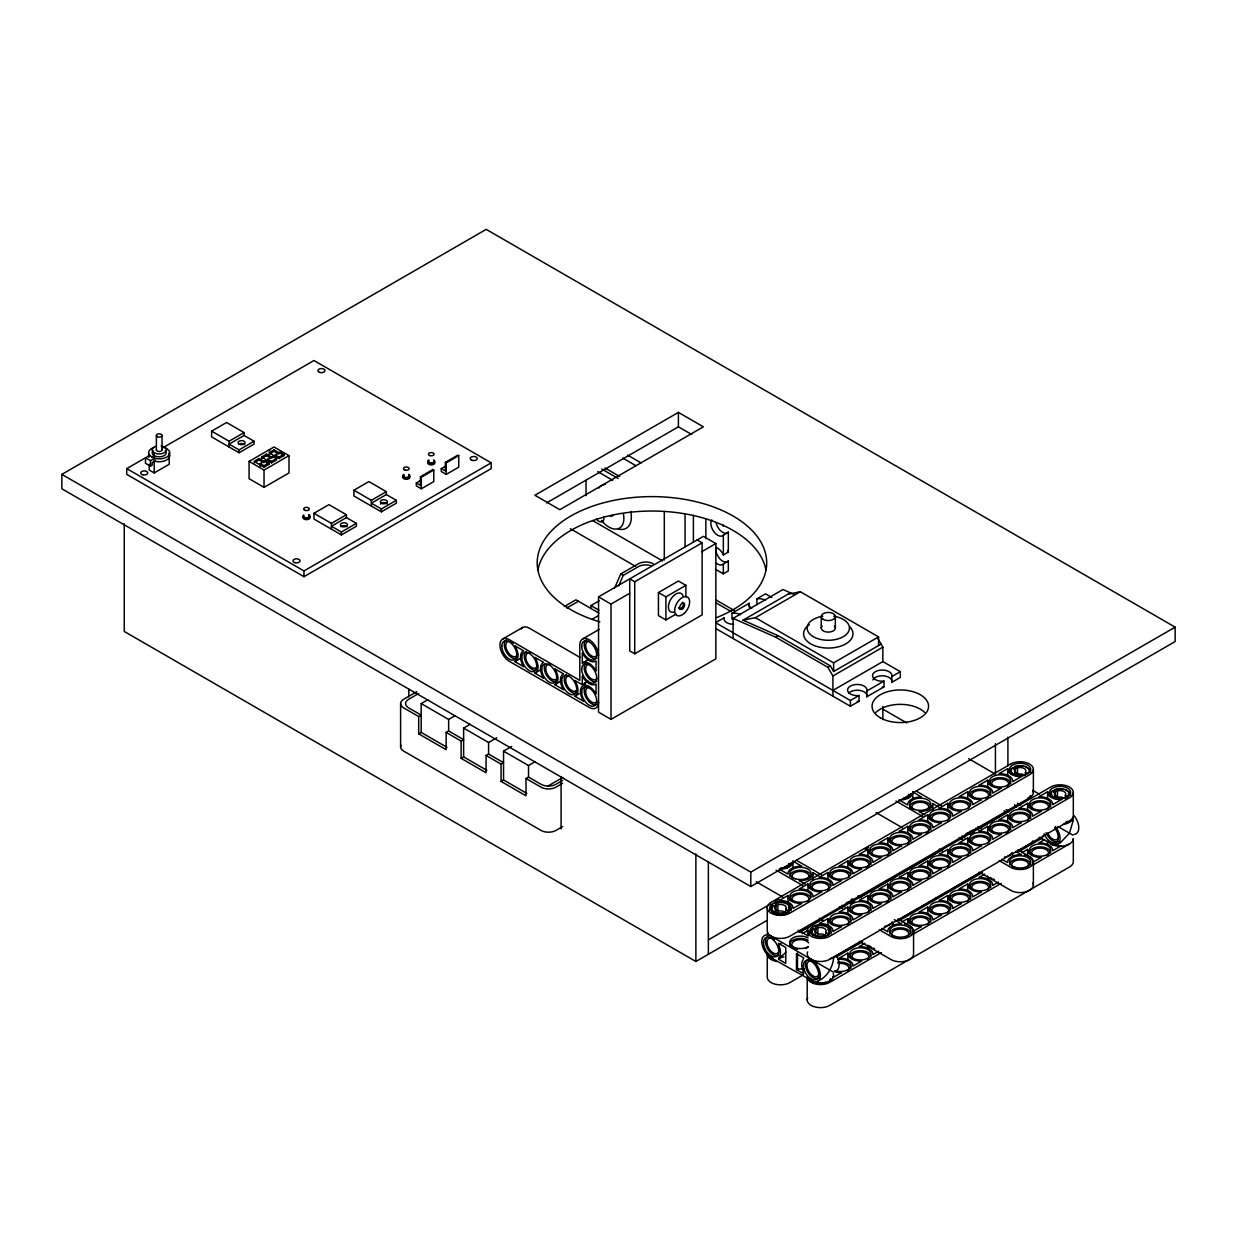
<?xml version="1.0" encoding="UTF-8"?>
<svg xmlns="http://www.w3.org/2000/svg" width="1237" height="1237" viewBox="0 0 1237 1237"><rect width="100%" height="100%" fill="white"/><g stroke="black" fill="none" stroke-linecap="round" stroke-linejoin="round"><path stroke-width="1.5" d="M767.265 907.726L767.265 930.796A13.236 7.638 0 0 0 767.713 932.775L767.265 933.966L833.228 972.05M778.537 959.216L785.742 963.391L785.742 947.511L778.537 943.352L779.248 946.305A13.236 7.638 60 0 1 779.233 957.082L778.537 959.216L782.279 957.051L782.279 955.613L786.098 952.15M796.473 969.576L796.473 953.712L797.478 953.139L797.478 969.004L796.473 969.576L803.694 973.751L802.968 970.813A13.236 7.638 60 0 1 802.983 960.005L803.694 957.886L796.473 953.712M785.572 913.973L786.036 908.592A5.737 3.309 0 0 0 779.016 904.541L775.46 903.381L776.202 905.453M787.938 912.241L788.402 910.37A9.123 5.273 0 0 0 786.948 904.015A9.123 5.273 0 0 0 775.939 903.18L775.46 903.381M825.512 937.027L825.976 931.647A5.737 3.309 0 0 0 818.956 927.595L815.399 926.451L816.142 928.523M827.878 935.296L828.342 933.425A9.123 5.273 0 0 0 826.888 927.07A9.123 5.273 0 0 0 815.879 926.235L815.399 926.451M1025.21 775.475L1025.674 771.687A5.737 3.309 0 0 0 1018.654 767.62L1015.098 766.476L1015.84 768.548M1065.15 798.545L1065.614 794.742A5.737 3.309 0 0 0 1058.594 790.69L1055.037 789.531L1055.779 791.603M775.8 911.499L775.831 905.623M777.872 911.112L777.918 904.804M815.74 933.085L815.771 928.693M817.796 934.167L817.858 927.858M1015.438 773.11L1015.469 768.718M1017.494 774.192L1017.541 767.883M1055.362 797.633L1055.408 791.773M1057.434 797.246L1057.48 790.953M769.027 934.986L767.713 932.775M819.172 971.88L819.172 973.024A8.644 4.994 60 0 1 814.178 976.519L811.982 975.235A8.644 4.994 60 0 1 806.988 965.973L806.988 964.845A8.644 4.994 60 0 1 811.982 961.35M833.676 957.051C833.104 967.257 826.842 977.771 817.008 981.42M1073.314 820.131L1069.464 833.15L1060.078 843.046L1053.46 844.825L1039.065 837.248M733.696 618.871L731.948 618.995L731.948 613.227L749.189 603.285L748.957 604.29A9.71 5.597 0 0 0 751.802 608.264M832.918 690.401L882.847 661.579L900.32 671.676L900.32 677.428L891.691 682.407L891.923 675.634A9.71 5.597 0 0 0 882.228 670.021L879.708 670.222A9.71 5.597 0 0 0 872.843 674.18L872.518 675.634A9.71 5.597 0 0 0 882.228 681.231L883.976 681.108L883.976 686.875L866.735 696.818L866.967 690.045A9.71 5.597 0 0 0 857.256 684.432L854.752 684.633A9.71 5.597 0 0 0 847.886 688.592L847.546 690.045A9.71 5.597 0 0 0 857.256 695.642L859.019 695.519L859.019 701.286L850.391 706.25L715.604 628.427M866.735 696.818L866.967 695.812A9.71 5.597 0 0 0 857.256 690.2L854.752 690.401A9.71 5.597 0 0 0 848.845 692.998M891.691 682.407L891.923 681.401A9.71 5.597 0 0 0 882.228 675.789L879.708 675.99A9.71 5.597 0 0 0 872.843 679.948M614.696 587.9L620.727 573.968L638.354 563.794A10.592 6.108 0 0 1 653.337 563.794M618.701 585.859L623.216 575.406L638.354 566.67A10.592 6.108 0 0 1 651.141 565.696M775.413 906.242L774.965 906.876A5.737 3.309 0 0 0 781.985 910.942L785.062 912.303A9.123 5.273 0 0 1 774.053 911.468A9.123 5.273 0 0 1 772.599 905.097L775.413 906.242L775.429 910.942M825.481 935.141L825.002 935.358A9.123 5.273 0 0 1 813.992 934.523A9.123 5.273 0 0 1 812.539 928.167L815.353 929.296L814.905 929.946A5.737 3.309 0 0 0 821.925 933.997L825.481 935.141L825.481 937.167M1024.7 775.383A9.123 5.273 0 0 1 1013.691 774.548A9.123 5.273 0 0 1 1012.237 768.192L1015.051 769.337L1014.587 769.971A5.737 3.309 0 0 0 1021.623 774.022L1025.179 775.182M1055.517 798.453A9.123 5.273 0 0 1 1052.177 791.247L1054.991 792.391L1054.527 793.025A5.737 3.309 0 0 0 1061.562 797.092L1064.64 798.453M715.945 547.481A9.71 5.597 60 0 1 722.578 553.356L723.336 554.949L728.33 552.058L728.33 532.157L722.578 535.745A9.71 5.597 60 0 1 712.868 530.147L711.785 527.874A9.71 5.597 60 0 1 711.785 519.942M728.33 532.157L727.572 532.869A9.71 5.597 60 0 1 717.862 527.256L716.764 524.983A9.71 5.597 60 0 1 716.084 522.679M715.403 569.236L723.336 573.813L728.33 570.937L728.33 560.98L722.578 564.567A9.71 5.597 60 0 1 715.945 562.789M728.33 560.98L727.572 561.691A9.71 5.597 60 0 1 717.862 556.078L716.764 553.805A9.71 5.597 60 0 1 716.084 547.403M788.031 912.674L788.402 912.396A9.123 5.273 0 0 0 788.402 907.123M61.85 474.374L486.203 229.371L1175.15 627.144L1175.15 641.555L750.797 886.542L61.85 488.785L61.85 474.374L750.797 872.131L1175.15 627.144M163.531 447.377L313.966 360.524L491.197 462.839L491.197 468.607L303.977 576.689L126.746 474.374L126.746 468.607L149.708 455.355M153.914 447.454A10.592 6.108 0 0 0 148.966 454.335L151.718 457.087L154.208 455.633L154.208 452.757A7.066 4.082 0 0 1 155.676 446.341M150.466 460.69L154.702 458.247L154.702 461.123L152.213 462.561L152.213 465.174L150.466 466.179L145.471 463.303L145.471 457.798L150.466 460.69L150.466 466.179M211.62 431.141L226.603 422.497L244.076 432.579L244.076 435.47L229.092 444.114L239.081 449.881L254.049 441.222L254.049 444.114L239.081 452.757L211.62 436.908L211.62 431.141L229.092 441.222L244.076 432.579M149.213 464.292L149.213 470.045L154.208 472.936L169.191 464.292L169.191 452.757L169.438 454.056A10.592 6.108 0 0 1 156.465 461.54L153.914 460.937M249.07 461.401L274.026 446.99L289.01 455.633L289.01 472.936L264.038 487.347L249.07 478.704L249.07 461.401L264.038 470.045L289.01 455.633M265.29 460.69L265.29 462.128L259.043 458.525L254.049 461.401L264.038 467.169L269.032 464.292L269.032 462.839L265.29 460.69L260.296 463.566L260.296 466.442M271.212 458.339L266.543 455.633L261.548 458.525L261.548 457.087L266.543 454.195L272.774 457.798M280.273 452.031L280.273 453.484L274.026 449.881L269.032 452.757L279.021 458.525L284.015 455.633L284.015 454.195L280.273 452.031L275.279 454.922L275.279 456.36M254.049 462.839L259.043 459.963L263.728 462.669M269.032 454.195L274.026 451.319L278.712 454.01M267.78 460.69L267.78 459.236L272.774 456.36L276.516 458.525L276.516 459.963L271.537 462.839L261.548 457.087M260.296 463.566L264.038 465.73L269.032 462.839M267.78 459.236L271.537 461.401L276.516 458.525M275.279 454.922L279.021 457.087L284.015 454.195M313.966 513.293L328.949 504.634L346.422 514.731L346.422 517.607L331.439 526.251L341.427 532.018L356.395 523.375L356.395 526.251L341.427 534.91L313.966 519.045L313.966 513.293L331.439 523.375L346.422 514.731M353.906 490.223L368.889 481.58L386.361 491.661L386.361 494.553L371.378 503.196L381.367 508.964L396.335 500.32L396.335 503.196L381.367 511.84L353.906 495.991L353.906 490.223L371.378 500.32L386.361 491.661M416.312 483.018L420.425 485.399L420.425 476.755L432.904 469.534L433.785 470.045L433.785 481.58L421.307 488.785L416.312 485.909L416.312 483.018L420.982 480.312M441.269 468.607L445.382 470.988L445.382 462.329L457.86 455.123L458.741 455.633L458.741 467.169L446.263 474.374L441.269 471.498L441.269 468.607L445.954 465.901M420.425 476.755L421.307 477.25L433.785 470.045M445.382 462.329L446.263 462.839L458.741 455.633M126.746 468.607L303.977 570.937L491.197 462.839M678.402 412.4L534.879 495.264L559.835 509.69L703.374 426.811L678.402 412.4L678.402 426.811L546.553 502.933M502.67 639.003L522.648 627.484M416.869 691.669L403.71 699.261A10.592 6.108 0 0 0 403.71 707.904L418.694 716.548L421.183 715.11L408.705 707.904A10.592 6.108 0 0 1 408.705 699.261L418.694 693.493M564.304 606.547L575.947 599.821L598.863 613.057M566.793 607.985L578.452 601.259M598.538 596.868L703.374 536.348L715.852 543.553L715.852 658.842L611.016 719.377L598.538 712.172L598.538 596.868L611.016 604.073L629.726 593.265M447.021 747.334L421.183 732.412L421.183 703.59L427.847 699.74M590.93 608.465L590.93 605.589L599.172 600.826M634.72 581.746L702.121 542.827L702.121 614.882L634.72 653.801L629.726 650.909L629.726 578.854L634.72 581.746L634.72 653.801M701.812 551.656L715.852 543.553M514.901 661.64L523.638 666.681A12.88 7.437 60 0 1 523.638 650.832L514.901 645.791A12.88 7.437 60 0 1 514.901 661.64L520.901 658.177M591.827 619.474L598.414 615.67M675.912 614.17L665.923 619.938L658.44 615.609L658.44 592.554L678.402 581.019L685.901 585.348L685.901 596.868M582.55 639.003L599.187 629.401M418.694 716.548L418.694 733.85L421.183 732.412M421.183 703.59L448.644 719.439L455.293 715.589M658.44 592.554L665.923 596.868L685.901 585.348M534.879 673.175L543.615 678.216A12.88 7.437 60 0 1 543.615 662.367L534.879 657.311A12.88 7.437 60 0 1 534.879 673.175L540.863 669.712M446.14 732.412L448.644 730.959L463.628 739.618L461.123 741.056L446.14 732.412L446.14 749.699L418.694 733.85M486.914 770.357L463.628 756.905L463.628 728.083L470.153 724.31M582.302 663.078A12.88 7.437 60 0 1 596.033 671.011L596.033 660.914A12.88 7.437 60 0 1 582.302 652.997L582.302 663.078L588.302 659.63M554.841 684.695L563.577 689.751A12.88 7.437 60 0 1 563.577 673.887L554.841 668.846A12.88 7.437 60 0 1 554.841 684.695L560.84 681.247M582.302 684.695L582.302 676.051A12.88 7.437 60 0 0 596.033 683.984L596.033 694.065A12.88 7.437 60 0 0 584.266 685.329L582.642 685.947A12.88 7.437 60 0 0 583.555 701.271L574.818 696.23A12.88 7.437 60 0 0 574.818 680.381L582.302 684.695L588.302 681.247M461.123 741.056L461.123 758.343L463.628 756.905M463.628 728.083L488.584 742.494L496.748 737.778M574.818 696.23L579.303 693.632M756.905 604.584L756.905 598.816L765.517 593.853L771.873 597.517M486.079 755.467L488.584 754.029L503.552 762.672L501.062 764.11L486.079 755.467L486.079 772.754L461.123 758.343M733.077 638.524L733.077 618.345L782.99 589.523L793.938 594.348M526.854 793.412L503.552 779.959L503.552 751.137L511.716 746.437M881.084 644.106L833.645 671.49L830.429 665.908L778.011 635.632L743.004 620.185L790.428 592.801M743.004 620.185L755.405 617.665L800.339 591.734L878.579 636.9L878.579 645.559M501.062 764.11L501.062 781.413L503.552 779.959M503.552 751.137L528.524 765.548L535.049 761.791M501.062 781.413L526.019 795.824L526.019 778.521L528.524 777.083L541.002 784.289A10.592 6.108 0 0 0 555.985 784.289L562.634 780.439M733.077 618.345L775.506 637.086L778.011 635.632M548.161 785.912L562.82 777.454M562.634 783.33L555.985 787.165A10.592 6.108 0 0 1 541.002 787.165L526.019 778.521M755.405 617.665L833.645 662.846L878.579 636.9M775.506 637.086L827.924 667.346L830.429 665.908M562.634 826.563L555.985 830.414A10.592 6.108 0 0 1 541.002 830.414L403.71 751.137A10.592 6.108 0 0 1 400.974 745.231M832.918 696.168L832.918 675.99L882.847 647.167L877.853 638.524M733.696 624.314A9.71 5.597 0 0 1 723.985 618.701L724.217 617.696L715.604 622.675L850.391 700.498L859.019 695.519M866.735 691.05L883.976 681.108M891.691 676.639L900.32 671.676M708.368 939.873L770.11 904.216M775.12 901.325L778.676 899.284M865.204 849.324L868.59 847.376M787.984 895.48L779.248 900.521A12.88 7.437 0 0 1 792.979 908.453L801.715 903.412A12.88 7.437 0 0 1 787.984 895.48L787.984 902.407M807.962 883.96L799.226 889.001A12.88 7.437 0 0 1 812.956 896.918L821.693 891.877A12.88 7.437 0 0 1 807.962 883.96L807.962 890.872M827.924 872.425L819.188 877.466A12.88 7.437 0 0 1 832.918 885.398L841.655 880.357A12.88 7.437 0 0 1 827.924 872.425L827.924 879.337M847.902 860.89L839.165 865.946A12.88 7.437 0 0 1 852.896 873.863L861.632 868.822A12.88 7.437 0 0 1 847.902 860.89L847.902 867.817M867.864 849.371L859.127 854.411A12.88 7.437 0 0 1 872.858 862.344L881.594 857.287A12.88 7.437 0 0 1 867.864 849.371L867.864 856.282M887.841 837.836L879.105 842.876A12.88 7.437 0 0 1 892.836 850.809L901.572 845.768A12.88 7.437 0 0 1 887.841 837.836L887.841 844.747M907.803 826.301L899.067 831.357A12.88 7.437 0 0 1 912.798 839.274L921.534 834.233A12.88 7.437 0 0 1 907.803 826.301L907.803 833.228M927.781 814.781L919.045 819.822A12.88 7.437 0 0 1 932.775 827.754L941.512 822.698A12.88 7.437 0 0 1 927.781 814.781L927.781 821.693M947.743 803.246L939.007 808.287A12.88 7.437 0 0 1 952.737 816.219L961.474 811.178A12.88 7.437 0 0 1 947.743 803.246L947.743 810.173M967.721 791.726L958.984 796.767A12.88 7.437 0 0 1 972.715 804.684L981.451 799.643A12.88 7.437 0 0 1 967.721 791.726L967.721 798.638M987.683 780.191L978.946 785.232A12.88 7.437 0 0 1 992.677 793.164L1001.413 788.124A12.88 7.437 0 0 1 987.683 780.191L987.683 787.103M1007.66 768.656L998.924 773.697A12.88 7.437 0 0 1 1012.655 781.629L1021.391 776.589A12.88 7.437 0 0 1 1007.66 768.656L1007.66 775.584M124.257 523.854L124.257 631.458L695.874 961.489L766.77 920.56M799.056 932.188L1050.708 787.041A13.236 7.638 0 0 1 1069.433 787.041A13.236 7.638 0 0 1 1069.433 797.85L829.795 936.208A13.236 7.638 0 0 1 811.085 936.208A13.236 7.638 0 0 1 811.085 925.4M799.427 932.404L822.729 918.952M859.344 897.815L942.548 849.773M979.163 828.635L1005.789 813.266M778.537 944.805L781.026 943.352M827.924 918.55L819.188 923.591A12.88 7.437 0 0 1 832.918 931.523L841.655 926.482A12.88 7.437 0 0 1 827.924 918.55L827.924 925.477M847.902 907.03L839.165 912.071A12.88 7.437 0 0 1 852.896 919.988L861.632 914.947A12.88 7.437 0 0 1 847.902 907.03L847.902 913.942M867.864 895.495L859.127 900.536A12.88 7.437 0 0 1 872.858 908.468L881.594 903.427A12.88 7.437 0 0 1 867.864 895.495L867.864 902.407M887.841 883.96L879.105 889.016A12.88 7.437 0 0 1 892.836 896.933L901.572 891.892A12.88 7.437 0 0 1 887.841 883.96L887.841 890.887M907.803 872.441L899.067 877.481A12.88 7.437 0 0 1 912.798 885.414L921.534 880.357A12.88 7.437 0 0 1 907.803 872.441L907.803 879.352M927.781 860.906L919.045 865.946A12.88 7.437 0 0 1 932.775 873.879L941.512 868.838A12.88 7.437 0 0 1 927.781 860.906L927.781 867.817M947.743 849.371L939.007 854.427A12.88 7.437 0 0 1 952.737 862.344L961.474 857.303A12.88 7.437 0 0 1 947.743 849.371L947.743 856.298M967.721 837.851L958.984 842.892A12.88 7.437 0 0 1 972.715 850.824L981.451 845.768A12.88 7.437 0 0 1 967.721 837.851L967.721 844.763M987.683 826.316L978.946 831.357A12.88 7.437 0 0 1 992.677 839.289L1001.413 834.248A12.88 7.437 0 0 1 987.683 826.316L987.683 833.243M1007.66 814.796L998.924 819.837A12.88 7.437 0 0 1 1012.655 827.754L1021.391 822.713A12.88 7.437 0 0 1 1007.66 814.796L1007.66 821.708M1027.622 803.261L1018.886 808.302A12.88 7.437 0 0 1 1032.617 816.234L1041.353 811.194A12.88 7.437 0 0 1 1027.622 803.261L1027.622 810.173M1047.6 791.726L1038.864 796.783A12.88 7.437 0 0 1 1052.579 804.699L1061.315 799.659A12.88 7.437 0 0 1 1047.6 791.726L1047.6 798.654M802.133 933.719L807.962 930.363A12.88 7.437 0 0 0 808.225 932.466M778.537 957.778L782.279 955.613M829.795 959.263L1069.433 820.92A13.236 7.638 0 0 0 1073.314 815.508L1073.314 792.453M803.169 974.911L789.855 982.595A13.236 7.638 0 0 1 775.429 984.265A13.236 7.638 0 0 1 767.265 977.199L767.265 954.144A13.236 7.638 0 0 0 777.068 961.52M834.789 956.665L861.416 941.295M898.031 920.158L979.565 873.075M1017.85 850.979L1029.493 844.252A13.236 7.638 0 0 0 1032.926 840.82M836.042 957.098L862.668 941.728M899.284 920.591L982.487 872.564M1019.102 851.427L1042.389 837.975M847.902 953.139L839.165 958.18A12.88 7.437 0 0 1 852.896 966.112L861.632 961.072A12.88 7.437 0 0 1 847.902 953.139L847.902 960.067M864.957 943.29L859.127 946.661A12.88 7.437 0 0 1 872.858 954.577L878.687 951.222M901.989 921.921L907.803 918.55A12.88 7.437 0 0 0 921.534 926.482L912.798 931.523A12.88 7.437 0 0 0 912.535 929.42M927.781 907.03L919.045 912.071A12.88 7.437 0 0 1 932.775 919.988L941.512 914.947A12.88 7.437 0 0 1 927.781 907.03L927.781 913.942M947.743 895.495L939.007 900.536A12.88 7.437 0 0 1 952.737 908.468L961.474 903.427A12.88 7.437 0 0 1 947.743 895.495L947.743 902.407M967.721 883.96L958.984 889.016A12.88 7.437 0 0 1 972.715 896.933L981.451 891.892A12.88 7.437 0 0 1 967.721 883.96L967.721 890.887M984.776 874.126L978.946 877.481A12.88 7.437 0 0 1 992.677 885.414L998.506 882.043M1021.793 852.741L1027.622 849.386A12.88 7.437 0 0 0 1041.353 857.303L1032.617 862.344A12.88 7.437 0 0 0 1032.338 860.241M1044.677 839.536L1038.864 842.892A12.88 7.437 0 0 1 1052.579 850.824L1061.315 845.783A12.88 7.437 0 0 1 1057.681 845.613M881.393 952.536L829.795 982.333A13.236 7.638 0 0 1 807.653 978.9M913.014 934.291L1001.212 883.373M1032.818 865.111L1069.433 843.974M1015.098 766.476L1015.577 766.26A9.123 5.273 0 0 1 1026.586 767.11A9.123 5.273 0 0 1 1028.04 773.465L1025.226 772.321M1055.037 789.531L1055.517 789.33A9.123 5.273 0 0 1 1066.526 790.165A9.123 5.273 0 0 1 1067.979 796.52L1065.165 795.376M787.938 594.239L800.339 591.734M756.905 598.816L758.652 598.693A9.71 5.597 0 0 1 765.517 600.332M731.948 613.227L733.696 613.104A9.71 5.597 0 0 1 740.561 614.743M882.228 686.999L883.976 686.875M857.256 701.41L859.019 701.286M782.279 957.051L783.933 956.928M804.112 968.958L797.478 969.004M161.939 446.851L166.686 448.428L169.438 451.18A10.592 6.108 0 0 1 156.465 458.664L151.718 457.087M813.822 981.73L771.146 957.809L767.713 954.392M1032.926 790.458A13.236 7.638 0 0 1 1029.493 797.85L789.855 936.193A13.236 7.638 0 0 1 771.146 936.193L768.718 935.172A13.236 7.638 60 0 0 761.853 943.058A13.236 7.638 60 0 0 771.146 957.809L769.043 956.232M772.043 938.295L774.238 939.563M1072.974 835.207L1057.79 826.455M678.402 426.811L691.715 434.496M627.654 455.154L640.967 462.839M622.659 458.046L635.973 465.73M605.001 468.019L619.752 476.539M601.723 469.009L618.113 478.472M597.703 471.606L612.686 480.265M697.127 539.95L702.121 542.827M592.709 520.607L662.63 560.98M716.192 600.084L734.376 610.583M716.177 602.96L731.052 611.542M1032.818 790.397L1039.482 794.247M570.365 528.725L635.632 566.407M883.295 709.404L906.736 722.934M968.648 758.683L995.429 774.146L995.429 743.576M620.727 573.968L623.216 575.406M1017.432 803.138L1020.757 805.055M916.339 791.17L941.295 805.581M977.91 826.718L981.235 828.635M1017.85 849.773L1029.493 856.499A13.236 7.638 0 0 1 1029.493 867.307A13.236 7.638 0 0 1 1010.768 867.307L999.125 860.581M590.93 605.589L598.863 610.166M912.798 792.005L921.534 797.045A12.88 7.437 0 0 0 907.803 804.978L899.067 799.937A12.88 7.437 0 0 0 912.798 792.005L912.798 798.932M924.859 814.827L919.045 811.457A12.88 7.437 0 0 0 932.775 803.54L938.589 806.895M975.622 828.28L978.529 829.965M1015.562 851.334L1021.391 854.705A12.88 7.437 0 0 0 1007.66 862.622L1001.831 859.267M386.361 494.553L396.335 500.32M961.891 836.197L964.798 837.882M895.944 801.019L922.57 816.389M959.185 837.526L962.51 839.444M281.51 454.195L284.015 455.633M244.076 435.47L254.049 441.222M875.982 812.539L902.608 827.924M939.223 849.061L942.548 850.979M979.163 872.116L1010.768 890.362A13.236 7.638 0 0 0 1026.756 891.583A13.236 7.638 0 0 0 1032.926 882.986M266.543 462.839L269.032 464.292M346.422 517.607L356.395 523.375M580.107 657.481L529.266 628.133A13.236 7.638 60 0 0 521.148 628.86M796.52 860.349L821.476 874.76M858.091 895.897L861.416 897.815M898.031 918.952L909.674 925.678A13.236 7.638 0 0 1 909.674 936.486A13.236 7.638 0 0 1 890.965 936.486L879.306 929.76M792.979 861.184L801.715 866.225A12.88 7.437 0 0 0 787.984 874.157L779.248 869.116A12.88 7.437 0 0 0 792.979 861.184L792.979 868.096M805.04 884.007L799.226 880.636A12.88 7.437 0 0 0 812.956 872.719L818.77 876.074M894.289 919.663L901.572 923.869A12.88 7.437 0 0 0 887.841 931.801L882.012 928.43M842.072 905.376L844.979 907.061M776.14 870.183L802.767 885.568M839.366 906.706L842.691 908.623M756.163 881.718L782.789 897.088M819.404 918.225L822.729 920.158M859.344 941.295L890.965 959.541A13.236 7.638 0 0 0 905.391 961.195A13.236 7.638 0 0 0 913.555 954.144L913.555 931.074M785.588 909.226L788.031 910.648M825.527 932.296L827.97 933.703M798.19 930.193L808.163 935.961M794.401 948.145L793.35 947.465A8.644 4.994 0 0 1 794.355 941.094A8.644 4.994 0 0 1 805.38 940.522L807.591 941.79A8.644 4.994 0 0 1 808.611 942.95M811.085 959.263L813.498 961.041A13.236 7.638 60 0 1 820.347 976.843A13.236 7.638 60 0 1 811.085 980.879A13.236 7.638 0 0 0 827.058 982.101A13.236 7.638 0 0 0 833.228 973.504M769.043 934.615L771.146 936.193M827.924 667.346L832.918 675.99M722.578 524.534L723.336 526.127M727.572 550.48L728.33 552.058M812.91 927.889L812.91 929.899M1054.991 792.391L1055.006 797.092M1015.051 769.337L1015.067 774.037M815.353 929.296L815.369 933.997M1047.6 841.315L1047.6 844.763M1043.317 835.392L1043.317 836.831M1033.374 769.383L1033.374 792.438M1033.374 861.911L1033.374 884.965M1027.622 849.386L1027.622 854.566M1012.655 853.113L1012.655 856.576M1007.908 737.144L1007.908 765.966M987.683 875.889L987.683 879.352M972.715 830.058L972.715 833.506M932.775 803.54L932.775 810.451M907.803 918.55L907.803 925.477M892.836 922.292L892.836 925.755M882.847 647.167L882.847 661.579M882.847 706.466L882.847 719.656M867.864 945.068L867.864 948.532M852.896 899.237L852.896 902.685M850.391 700.498L850.391 706.25M835.362 616.521L835.362 628.04M833.645 662.846L833.645 671.49M821.229 616.521L821.229 628.04M812.956 872.719L812.956 879.631M807.962 930.363L807.962 935.543M807.204 976.921L807.204 999.975M750.797 872.131L750.797 886.542M749.189 603.285L749.189 607.12M723.336 535.033L723.336 554.949M723.336 563.856L723.336 573.813M708.368 861.54L708.368 954.284M705.863 519.525L705.863 538.744M695.874 853.886L695.874 961.489M693.385 515.21L693.385 542.115M685.066 514.298L685.066 546.97M665.923 596.868L665.923 619.938M664.3 511.979L664.3 560.021M611.016 604.073L611.016 719.377M586.044 480.25L586.044 495.635M561.088 777.022L561.088 828.898M528.524 765.548L528.524 777.083M488.584 742.494L488.584 754.029M448.644 719.439L448.644 730.959M446.263 462.839L446.263 474.374M421.307 477.25L421.307 488.785M408.813 689.102L408.813 696.802M400.602 703.59L400.602 746.823M381.367 508.964L381.367 511.84M371.378 500.32L371.378 506.072M341.427 532.018L341.427 534.91M331.439 523.375L331.439 529.142M303.977 570.937L303.977 576.689M279.021 457.087L279.021 458.525M274.026 449.881L274.026 451.319M271.537 461.401L271.537 462.839M266.543 454.195L266.543 455.633M264.038 465.73L264.038 467.169M264.038 470.045L264.038 487.347M259.043 458.525L259.043 459.963M239.081 449.881L239.081 452.757M229.092 441.222L229.092 446.99M162.032 435.455L162.032 449.881M156.372 435.455L156.372 449.881M154.208 461.401L154.208 472.936M599.837 621.871A114.732 66.241 0 0 1 559.82 523.375A114.732 66.241 0 0 1 734.701 516.973A114.732 66.241 0 0 1 716.548 617.603M875.858 712.512A28.235 16.297 0 0 1 924.781 712.512M537.848 570.365A114.732 66.241 0 0 1 651.945 511.036A114.732 66.241 0 0 1 766.043 570.365M408.813 475.812A3.525 2.041 0 0 1 408.813 478.704A3.525 2.041 0 0 1 403.834 478.704A3.525 2.041 0 0 1 403.834 475.812M433.785 461.401A3.525 2.041 0 0 1 433.785 464.292A3.525 2.041 0 0 1 428.791 464.292A3.525 2.041 0 0 1 428.791 461.401M309.884 517.081A3.525 2.041 0 0 1 306.018 519.633A3.525 2.041 0 0 1 303.421 516.587M308.972 516.169A3.525 2.041 0 0 1 309.528 516.587M380.455 504.108A3.525 2.041 0 0 1 383.857 502.593A3.525 2.041 0 0 1 387.274 504.108M340.855 526.684A3.525 2.041 0 0 1 346.978 526.684M238.525 444.531A3.525 2.041 0 0 1 244.632 444.531M408.813 474.374A3.525 2.041 0 0 1 408.813 477.25A3.525 2.041 0 0 1 403.834 477.25A3.525 2.041 0 0 1 403.834 474.374M433.785 459.963A3.525 2.041 0 0 1 433.785 462.839A3.525 2.041 0 0 1 428.791 462.839A3.525 2.041 0 0 1 428.791 459.963M433.739 460.581A2.83 1.624 0 0 1 431.28 463.04A2.83 1.624 0 0 1 428.837 460.581M408.767 474.993A2.83 1.624 0 0 1 406.324 477.451A2.83 1.624 0 0 1 403.88 474.993M308.972 514.731A3.525 2.041 0 0 1 309.188 517.483A3.525 2.041 0 0 1 304.457 517.839A3.525 2.041 0 0 1 303.421 515.149M308.477 515.009A2.83 1.624 0 0 1 308.647 517.221A2.83 1.624 0 0 1 304.859 517.499A2.83 1.624 0 0 1 304.024 515.35M268.8 450.887A2.83 1.624 0 0 1 270.114 449.897M148.966 457.226A10.592 6.108 0 0 1 148.966 454.056M165.31 450.716A7.066 4.082 0 0 1 159.202 456.84A7.066 4.082 0 0 1 153.094 450.716M161.645 449.062A2.83 1.624 0 0 1 159.573 451.49A2.83 1.624 0 0 1 156.481 449.448M161.026 445.938A7.066 4.082 0 0 1 165.31 451.907A7.066 4.082 0 0 1 154.208 452.757M673.979 612.114A10.592 6.108 -60 0 1 670.624 599.574A10.592 6.108 -60 0 1 683.149 596.219M682.159 602.295A3.525 2.041 -60 0 1 682.422 606.934A3.525 2.041 -60 0 1 678.495 607.661M598.538 701.997A13.236 7.638 60 0 1 589.168 707.394L509.288 661.285A13.236 7.638 60 0 1 499.934 645.065A13.236 7.638 60 0 1 509.288 639.668L579.813 680.381L579.813 645.065A13.236 7.638 60 0 1 589.168 639.668A13.236 7.638 60 0 1 598.538 655.873M535.497 670.207A10.592 6.108 60 0 1 525.818 662.398A10.592 6.108 60 0 1 526.467 651.389M537.569 665.707A8.504 4.917 60 0 1 527.503 663.017A8.504 4.917 60 0 1 530.194 652.95M555.475 681.742A10.592 6.108 60 0 1 546.429 675.139A10.592 6.108 60 0 1 545.239 664.022M557.531 677.242A8.504 4.917 60 0 1 547.481 674.552A8.504 4.917 60 0 1 550.171 664.485M596.883 701.626A8.504 4.917 60 0 1 586.895 696.617A8.504 4.917 60 0 1 590.111 687.54M596.961 704.317A10.592 6.108 60 0 1 586.369 698.209A10.592 6.108 60 0 1 586.369 685.978M576.999 692.797A10.592 6.108 60 0 1 566.407 686.674A10.592 6.108 60 0 1 566.407 674.443M576.906 690.107A8.504 4.917 60 0 1 567.443 686.071A8.504 4.917 60 0 1 568.695 675.866M596.883 678.572A8.504 4.917 60 0 1 586.895 673.562A8.504 4.917 60 0 1 590.111 664.485M596.961 681.262A10.592 6.108 60 0 1 587.111 676.314A10.592 6.108 60 0 1 585.178 664.022M585.055 682.623A12.88 7.437 60 0 1 585.426 685.777M517.081 658.208A10.592 6.108 60 0 1 506.49 652.085A10.592 6.108 60 0 1 506.49 639.854M517.592 654.187A8.504 4.917 60 0 1 508.129 652.425A8.504 4.917 60 0 1 508.778 641.276M510.232 641.415A8.504 4.917 60 0 1 513.34 643.225M596.961 658.208A10.592 6.108 60 0 1 586.369 652.085A10.592 6.108 60 0 1 586.369 639.854M596.883 655.517A8.504 4.917 60 0 1 587.405 651.482A8.504 4.917 60 0 1 588.657 641.276M849.68 626.68A24.709 14.256 0 0 1 843.046 645.25A24.709 14.256 0 0 1 810.328 643.596A24.709 14.256 0 0 1 809.369 624.639M833.769 616.242A21.184 12.231 0 0 1 845.644 635.06A21.184 12.231 0 0 1 810.946 635.06A21.184 12.231 0 0 1 822.806 616.242M834.403 626.015A7.066 4.082 0 0 1 828.295 632.122A7.066 4.082 0 0 1 822.188 626.015M623.355 513.649A21.184 12.231 60 0 1 618.005 528.756A21.184 12.231 60 0 1 601.398 520.421M630.746 511.407A24.709 14.256 60 0 1 618.392 528.988M598.739 488.074A24.709 14.256 60 0 1 605.14 484.378M613.212 515.149A7.066 4.082 60 0 1 610.166 516.092M603.718 516.834A7.066 4.082 60 0 1 601.94 521.859A7.066 4.082 60 0 1 596.404 519.092M989.569 783.794A10.592 6.108 0 0 1 1000.161 777.671A10.592 6.108 0 0 1 1010.753 783.794M992.801 786.253A8.504 4.917 0 0 1 1000.161 778.877A8.504 4.917 0 0 1 1007.536 786.253M1009.902 770.682A10.592 6.108 0 0 1 1014.835 766.971M1017.402 766.352A10.592 6.108 0 0 1 1022.875 766.352M1025.427 766.971A10.592 6.108 0 0 1 1030.73 772.259M952.861 809.307A8.504 4.917 0 0 1 959.123 801.978A8.504 4.917 0 0 1 968.447 808.117M949.629 806.849A10.592 6.108 0 0 1 958.845 800.787A10.592 6.108 0 0 1 970.457 805.272M1011.912 773.542A8.504 4.917 0 0 1 1011.634 772.259M1014.124 768.795A8.504 4.917 0 0 1 1015.886 768.007M969.607 795.329A10.592 6.108 0 0 1 980.199 789.206A10.592 6.108 0 0 1 990.791 795.329M974.184 798.793A8.504 4.917 0 0 1 974.184 791.85A8.504 4.917 0 0 1 986.214 791.85A8.504 4.917 0 0 1 986.214 798.793M929.667 818.384A10.592 6.108 0 0 1 938.868 812.322A10.592 6.108 0 0 1 950.48 816.791M932.884 820.842A8.504 4.917 0 0 1 940.259 813.467A8.504 4.917 0 0 1 947.619 820.842M914.267 833.382A8.504 4.917 0 0 1 914.267 826.44A8.504 4.917 0 0 1 926.297 826.44A8.504 4.917 0 0 1 926.297 833.382M909.69 829.903A10.592 6.108 0 0 1 920.282 823.796A10.592 6.108 0 0 1 930.873 829.903M869.766 852.973A10.592 6.108 0 0 1 880.342 846.85A10.592 6.108 0 0 1 890.934 852.973M872.982 855.432A8.504 4.917 0 0 1 880.342 848.056A8.504 4.917 0 0 1 887.718 855.432M892.944 843.897A8.504 4.917 0 0 1 900.32 836.521A8.504 4.917 0 0 1 907.68 843.897M890.083 839.861A10.592 6.108 0 0 1 901.696 835.377A10.592 6.108 0 0 1 910.911 841.438M849.788 864.493A10.592 6.108 0 0 1 860.38 858.385A10.592 6.108 0 0 1 870.972 864.493M853.004 866.951A8.504 4.917 0 0 1 855.494 860.473A8.504 4.917 0 0 1 866.89 861.339A8.504 4.917 0 0 1 866.395 867.972M832.192 877.296A8.504 4.917 0 0 1 840.402 871.111A8.504 4.917 0 0 1 848.628 877.296M829.826 876.028A10.592 6.108 0 0 1 839.026 869.967A10.592 6.108 0 0 1 850.639 874.451M790.242 900.675A10.592 6.108 0 0 1 797.726 893.176A10.592 6.108 0 0 1 810.699 897.505M794.448 902.562A8.504 4.917 0 0 1 793.953 895.928A8.504 4.917 0 0 1 805.349 895.062A8.504 4.917 0 0 1 807.838 901.541M813.08 890.006A8.504 4.917 0 0 1 820.44 882.646A8.504 4.917 0 0 1 827.816 890.006M769.909 910.618A10.592 6.108 0 0 1 771.331 907.556M773.017 906.288A10.592 6.108 0 0 1 775.212 905.314M789.67 907.556A10.592 6.108 0 0 1 791.092 910.618M771.996 910.618A8.504 4.917 0 0 1 772.29 909.35M774.486 907.138A8.504 4.917 0 0 1 776.248 906.365M788.727 909.35A8.504 4.917 0 0 1 789.005 910.618M809.848 887.563A10.592 6.108 0 0 1 819.064 881.502A10.592 6.108 0 0 1 830.676 885.97M831.898 957.685A13.236 7.638 0 0 1 815.369 960.917A13.236 7.638 0 0 1 807.653 951.887M1067.438 797.788A8.504 4.917 0 0 1 1066.093 798.808M1051.852 796.613A8.504 4.917 0 0 1 1051.852 794.061M1054.063 791.866A8.504 4.917 0 0 1 1055.826 791.077M1068.289 794.061A8.504 4.917 0 0 1 1068.289 796.613M1029.88 805.287A10.592 6.108 0 0 1 1041.492 800.803A10.592 6.108 0 0 1 1050.692 806.864M1032.74 809.323A8.504 4.917 0 0 1 1040.101 801.947A8.504 4.917 0 0 1 1047.476 809.323M1049.486 795.329A10.592 6.108 0 0 1 1062.815 789.422M1065.366 790.041A10.592 6.108 0 0 1 1070.67 795.329M994.146 833.398A8.504 4.917 0 0 1 994.146 826.455A8.504 4.917 0 0 1 1006.176 826.455A8.504 4.917 0 0 1 1006.176 833.398M989.569 829.919A10.592 6.108 0 0 1 1000.161 823.811A10.592 6.108 0 0 1 1010.753 829.919M1009.547 818.399A10.592 6.108 0 0 1 1020.138 812.276A10.592 6.108 0 0 1 1030.73 818.399M1012.763 820.842A8.504 4.917 0 0 1 1020.138 813.482A8.504 4.917 0 0 1 1027.499 820.842M969.607 841.454A10.592 6.108 0 0 1 978.807 835.392A10.592 6.108 0 0 1 990.42 839.877M971.973 842.722A8.504 4.917 0 0 1 980.199 836.537A8.504 4.917 0 0 1 988.409 842.722M952.861 855.432A8.504 4.917 0 0 1 960.221 848.072A8.504 4.917 0 0 1 967.597 855.432M949.629 852.973A10.592 6.108 0 0 1 960.221 846.866A10.592 6.108 0 0 1 970.813 852.973M909.69 876.043A10.592 6.108 0 0 1 920.282 869.92A10.592 6.108 0 0 1 930.873 876.043M912.921 878.502A8.504 4.917 0 0 1 920.282 871.126A8.504 4.917 0 0 1 927.657 878.502M934.244 867.987A8.504 4.917 0 0 1 933.734 861.354A8.504 4.917 0 0 1 945.13 860.488A8.504 4.917 0 0 1 947.619 866.967M929.667 864.508A10.592 6.108 0 0 1 938.868 858.447A10.592 6.108 0 0 1 950.48 862.931M890.083 885.986A10.592 6.108 0 0 1 901.696 881.502A10.592 6.108 0 0 1 910.911 887.563M892.944 890.021A8.504 4.917 0 0 1 900.32 882.661A8.504 4.917 0 0 1 907.68 890.021M872.982 901.557A8.504 4.917 0 0 1 875.471 895.078A8.504 4.917 0 0 1 886.867 895.944A8.504 4.917 0 0 1 886.372 902.577M869.766 899.098A10.592 6.108 0 0 1 880.342 892.99A10.592 6.108 0 0 1 890.934 899.098M829.826 922.153A10.592 6.108 0 0 1 840.402 916.045A10.592 6.108 0 0 1 850.994 922.153M833.042 924.611A8.504 4.917 0 0 1 840.402 917.251A8.504 4.917 0 0 1 847.778 924.611M852.169 911.901A8.504 4.917 0 0 1 860.38 905.716A8.504 4.917 0 0 1 868.59 911.901M809.848 933.688A10.592 6.108 0 0 1 811.271 930.626M812.956 929.358A10.592 6.108 0 0 1 815.152 928.384M827.924 929.358A10.592 6.108 0 0 1 831.032 933.688M811.936 933.688A8.504 4.917 0 0 1 812.23 932.42M814.425 930.209A8.504 4.917 0 0 1 816.188 929.435M850.144 909.04A10.592 6.108 0 0 1 861.756 904.572A10.592 6.108 0 0 1 870.972 910.633M1058.81 836.104A8.644 4.994 60 0 1 1053.816 839.598L1051.605 838.33A8.644 4.994 60 0 1 1047.677 833.119M1054.527 827.754A10.762 6.216 60 0 1 1056.104 842.49A10.762 6.216 60 0 1 1044.121 833.753M1058.099 841.346A10.762 6.216 60 0 1 1046.115 832.609M1074.118 815.709A13.236 7.638 60 0 1 1074.118 834.418M1073.314 816.946A13.236 7.638 0 0 1 1063.495 824.337M1055.393 826.517A13.236 7.638 60 0 1 1059.753 841.191A13.236 7.638 60 0 1 1050.708 843.974A13.236 7.638 0 0 0 1065.134 845.629A13.236 7.638 0 0 0 1073.314 838.562L1073.314 861.632A13.236 7.638 0 0 1 1069.433 867.029L829.795 1005.387A13.236 7.638 0 0 1 813.822 1006.593A13.236 7.638 0 0 1 807.653 997.996M1005.387 813.219A10.762 6.216 60 0 1 1004.181 810.699M1014.587 804.699A10.762 6.216 60 0 1 1016.165 807.003M1008.804 812.044A8.644 4.994 60 0 1 1007.738 810.065M1007.382 812.075A10.762 6.216 60 0 1 1006.176 809.555M1011.325 774.207A9.123 5.273 0 0 1 1011.016 772.847M1030.529 795.484A10.762 6.216 0 0 1 1027.746 798.282M1062.428 798.978A9.123 5.273 0 0 1 1057.712 798.978M1067.686 821.337A10.762 6.216 0 0 1 1065.459 822.327M819.667 977.137A10.762 6.216 60 0 1 807.699 972.035A10.762 6.216 60 0 1 809.276 959.123M836.413 955.459A13.236 7.638 60 0 1 834.48 971.323M808.287 946.769A8.644 4.994 0 0 1 806.076 948.439M797.571 949.336A8.644 4.994 0 0 1 795.561 948.748M808.086 946.722A10.762 6.216 0 0 1 792.855 946.722A10.762 6.216 0 0 1 792.855 937.924A10.762 6.216 0 0 1 808.086 937.924M790.072 946.243A10.762 6.216 0 0 1 795.082 939.254A10.762 6.216 0 0 1 808.086 940.228M778.521 955.196A10.762 6.216 60 0 1 767.76 948.98A10.762 6.216 60 0 1 767.76 936.548M779.233 949.954A8.644 4.994 60 0 1 774.238 953.449L772.043 952.181A8.644 4.994 60 0 1 767.048 942.919L767.048 941.774A8.644 4.994 60 0 1 770.512 937.971M785.062 914.313A9.123 5.273 0 0 1 782.866 914.839M778.135 914.839A9.123 5.273 0 0 1 775.939 914.313M774.053 913.478A9.123 5.273 0 0 1 772.599 907.123M788.789 908.468A8.582 4.963 0 0 1 788.789 911.035M784.799 914.05A8.582 4.963 0 0 1 776.202 914.05M772.213 911.035A8.582 4.963 0 0 1 772.213 908.468M829.563 932.806A9.123 5.273 0 0 1 829.254 934.182M811.317 932.806A9.123 5.273 0 0 1 812.539 930.178M828.342 930.178A9.123 5.273 0 0 1 829.254 931.446M811.859 932.806A8.582 4.963 0 0 1 812.152 931.523M837.665 959.479A10.592 6.108 0 0 1 850.917 966.19A10.592 6.108 0 0 1 835.114 970.689M830.676 978.498A10.592 6.108 0 0 1 829.61 979.982M825.728 982.209A10.592 6.108 0 0 1 817.703 982.827M811.271 979.982A10.592 6.108 0 0 1 810.204 978.498M1055.919 845.319A12.88 7.437 0 0 1 1050.136 842.814M1024.282 854.875A12.88 7.437 0 0 1 1025.952 855.324M1027.483 855.896A12.88 7.437 0 0 1 1031.828 859.236M994.347 879.461A12.88 7.437 0 0 1 992.816 878.888M991.425 878.208A12.88 7.437 0 0 1 990.234 877.404M904.463 924.054A12.88 7.437 0 0 1 906.133 924.503M907.664 925.075A12.88 7.437 0 0 1 909.056 925.755M910.262 926.559A12.88 7.437 0 0 1 912.009 928.415M874.528 948.64A12.88 7.437 0 0 1 872.997 948.068M871.606 947.372A12.88 7.437 0 0 1 869.425 945.687M832.918 976.581A12.88 7.437 0 0 1 832.918 977.647L841.655 972.591A12.88 7.437 0 0 1 834.588 971.694M1029.88 851.396A10.592 6.108 0 0 1 1041.492 846.912A10.592 6.108 0 0 1 1050.692 852.989M1032.74 855.432A8.504 4.917 0 0 1 1040.101 848.072A8.504 4.917 0 0 1 1047.476 855.432M969.607 887.563A10.592 6.108 0 0 1 980.199 881.455A10.592 6.108 0 0 1 990.791 887.563M972.823 890.021A8.504 4.917 0 0 1 980.199 882.661A8.504 4.917 0 0 1 987.559 890.021M954.206 902.577A8.504 4.917 0 0 1 953.712 895.944A8.504 4.917 0 0 1 965.107 895.078A8.504 4.917 0 0 1 967.597 901.557M950.001 900.675A10.592 6.108 0 0 1 958.845 893.037A10.592 6.108 0 0 1 970.813 899.098M910.061 923.745A10.592 6.108 0 0 1 918.905 916.091A10.592 6.108 0 0 1 930.873 922.153M912.921 924.611A8.504 4.917 0 0 1 920.282 917.251A8.504 4.917 0 0 1 927.657 924.611M932.884 913.076A8.504 4.917 0 0 1 940.259 905.716A8.504 4.917 0 0 1 947.619 913.076M929.667 910.633A10.592 6.108 0 0 1 938.868 904.572A10.592 6.108 0 0 1 950.48 909.04M837.665 962.371A10.592 6.108 0 0 1 850.994 968.277M838.207 963.53A8.504 4.917 0 0 1 847.159 965.277A8.504 4.917 0 0 1 847.778 970.736M853.004 959.201A8.504 4.917 0 0 1 860.38 951.841A8.504 4.917 0 0 1 867.74 959.201M849.788 956.742A10.592 6.108 0 0 1 860.38 950.634A10.592 6.108 0 0 1 870.972 956.742M773.017 958.459A10.592 6.108 0 0 1 771.331 957.191M910.556 794.309A10.592 6.108 0 0 1 903.056 798.638M971.153 830.676A12.88 7.437 0 0 1 966.035 833.63M970.256 834.604A12.88 7.437 0 0 1 971.462 833.8M972.839 833.104A12.88 7.437 0 0 1 974.385 832.532M1011.851 852.772A12.88 7.437 0 0 1 1007.521 856.112M1005.975 856.684A12.88 7.437 0 0 1 1004.32 857.117M912.921 809.601A8.504 4.917 0 0 1 920.282 802.225A8.504 4.917 0 0 1 927.657 809.601M910.061 808.72A10.592 6.108 0 0 1 918.905 801.081A10.592 6.108 0 0 1 930.873 807.142M908.53 794.34A8.504 4.917 0 0 1 907.68 798.066M910.556 794.03A10.592 6.108 0 0 1 910.911 795.607M1011.912 866.055A8.504 4.917 0 0 1 1020.138 859.87A8.504 4.917 0 0 1 1028.349 866.055M1027.499 867.245A8.504 4.917 0 0 1 1026.153 868.266M1014.124 868.266A8.504 4.917 0 0 1 1012.763 867.245M1009.547 864.787A10.592 6.108 0 0 1 1020.138 858.679A10.592 6.108 0 0 1 1030.73 864.787M790.737 863.488A10.592 6.108 0 0 1 780.501 868.018M852.107 898.882A12.88 7.437 0 0 1 850.345 900.737M849.154 901.541A12.88 7.437 0 0 1 846.232 902.794M850.438 903.783A12.88 7.437 0 0 1 851.644 902.979M853.02 902.283A12.88 7.437 0 0 1 854.566 901.711M892.032 921.952A12.88 7.437 0 0 1 891.274 922.91M890.284 923.792A12.88 7.437 0 0 1 887.702 925.291M886.156 925.864A12.88 7.437 0 0 1 884.501 926.297M793.103 878.765A8.504 4.917 0 0 1 800.478 871.405A8.504 4.917 0 0 1 807.838 878.765M789.886 876.322A10.592 6.108 0 0 1 799.087 870.26A10.592 6.108 0 0 1 810.699 874.729M788.727 863.519A8.504 4.917 0 0 1 788.727 866.055M787.876 867.245A8.504 4.917 0 0 1 786.516 868.266M790.737 863.21A10.592 6.108 0 0 1 791.092 864.787M894.305 937.43A8.504 4.917 0 0 1 898.124 929.219A8.504 4.917 0 0 1 908.53 935.234M907.68 936.424A8.504 4.917 0 0 1 906.334 937.43M889.728 933.966A10.592 6.108 0 0 1 900.32 927.843A10.592 6.108 0 0 1 910.911 933.966M1010.768 763.971L771.146 902.33A13.236 7.638 0 0 0 771.146 913.138A13.236 7.638 0 0 0 789.855 913.138L1029.493 774.779A13.236 7.638 0 0 0 1029.493 763.971A13.236 7.638 0 0 0 1010.768 763.971M880.342 717.785A28.235 16.297 0 0 0 927.595 710.471A28.235 16.297 0 0 0 893.006 690.509A28.235 16.297 0 0 0 880.342 717.785M142.456 474.699A3.525 2.041 0 0 0 147.76 472.936A3.525 2.041 0 0 0 142.456 471.173A3.525 2.041 0 0 0 142.456 474.699M294.731 562.603A3.525 2.041 0 0 0 300.019 560.84A3.525 2.041 0 0 0 294.731 559.078A3.525 2.041 0 0 0 294.731 562.603M319.687 372.383A3.525 2.041 0 0 0 324.991 370.605A3.525 2.041 0 0 0 319.687 368.842A3.525 2.041 0 0 0 319.687 372.383M471.962 460.288A3.525 2.041 0 0 0 477.25 458.525A3.525 2.041 0 0 0 471.962 456.762A3.525 2.041 0 0 0 471.962 460.288M382.094 503.521A3.525 2.041 0 0 0 387.382 501.758A3.525 2.041 0 0 0 382.094 499.995A3.525 2.041 0 0 0 382.094 503.521M342.154 526.575A3.525 2.041 0 0 0 347.442 524.813A3.525 2.041 0 0 0 342.154 523.05A3.525 2.041 0 0 0 342.154 526.575M239.081 444.114A3.525 2.041 0 0 0 244.988 443.202A3.525 2.041 0 0 0 240.658 440.697A3.525 2.041 0 0 0 239.081 444.114M404.916 470.029A2.83 1.624 0 0 0 409.153 468.607A2.83 1.624 0 0 0 404.916 467.199A2.83 1.624 0 0 0 404.916 470.029M429.873 455.603A2.83 1.624 0 0 0 434.11 454.195A2.83 1.624 0 0 0 429.873 452.788A2.83 1.624 0 0 0 429.873 455.603M305.06 510.371A2.83 1.624 0 0 0 309.296 508.964A2.83 1.624 0 0 0 305.06 507.557A2.83 1.624 0 0 0 305.06 510.371M157.207 436.615A2.83 1.624 0 0 0 161.923 435.888A2.83 1.624 0 0 0 158.475 433.893A2.83 1.624 0 0 0 157.207 436.615M684.092 613.475A10.592 6.108 -60 0 0 687.447 597.069A10.592 6.108 -60 0 0 674.923 608.171A10.592 6.108 -60 0 0 684.092 613.475M682.793 608.65A3.525 2.041 -60 0 0 683.922 603.177A3.525 2.041 -60 0 0 679.747 606.888A3.525 2.041 -60 0 0 682.793 608.65M521.767 657.682A10.592 6.108 60 0 0 533.008 671.645A10.592 6.108 60 0 0 533.008 656.677A10.592 6.108 60 0 0 521.767 657.682M541.744 669.202A10.592 6.108 60 0 0 552.97 683.18A10.592 6.108 60 0 0 552.97 668.196A10.592 6.108 60 0 0 541.744 669.202M581.684 692.272A10.592 6.108 60 0 0 592.91 706.234A10.592 6.108 60 0 0 592.91 691.267A10.592 6.108 60 0 0 581.684 692.272M561.706 680.737A10.592 6.108 60 0 0 572.947 694.715A10.592 6.108 60 0 0 572.947 679.731A10.592 6.108 60 0 0 561.706 680.737M581.684 669.202A10.592 6.108 60 0 0 592.91 683.18A10.592 6.108 60 0 0 592.91 668.196A10.592 6.108 60 0 0 581.684 669.202M501.805 646.147A10.592 6.108 60 0 0 513.03 660.125A10.592 6.108 60 0 0 513.03 645.142A10.592 6.108 60 0 0 501.805 646.147M581.684 646.147A10.592 6.108 60 0 0 592.91 660.125A10.592 6.108 60 0 0 592.91 645.142A10.592 6.108 60 0 0 581.684 646.147M823.301 619.397A7.066 4.082 0 0 0 835.114 617.572A7.066 4.082 0 0 0 826.471 612.578A7.066 4.082 0 0 0 823.301 619.397M1012.655 773.697A10.592 6.108 0 0 0 1030.359 770.96A10.592 6.108 0 0 0 1017.402 763.476A10.592 6.108 0 0 0 1012.655 773.697M992.677 785.232A10.592 6.108 0 0 0 1010.397 782.495A10.592 6.108 0 0 0 997.424 775.011A10.592 6.108 0 0 0 992.677 785.232M972.715 796.767A10.592 6.108 0 0 0 990.42 794.015A10.592 6.108 0 0 0 977.462 786.531A10.592 6.108 0 0 0 972.715 796.767M952.737 808.287A10.592 6.108 0 0 0 970.457 805.55A10.592 6.108 0 0 0 957.484 798.066A10.592 6.108 0 0 0 952.737 808.287M932.775 819.822A10.592 6.108 0 0 0 950.48 817.085A10.592 6.108 0 0 0 937.522 809.586A10.592 6.108 0 0 0 932.775 819.822M912.798 831.357A10.592 6.108 0 0 0 930.518 828.604A10.592 6.108 0 0 0 917.545 821.121A10.592 6.108 0 0 0 912.798 831.357M892.836 842.876A10.592 6.108 0 0 0 910.556 840.139A10.592 6.108 0 0 0 897.583 832.656A10.592 6.108 0 0 0 892.836 842.876M872.858 854.411A10.592 6.108 0 0 0 890.578 851.674A10.592 6.108 0 0 0 877.605 844.175A10.592 6.108 0 0 0 872.858 854.411M852.896 865.946A10.592 6.108 0 0 0 870.616 863.194A10.592 6.108 0 0 0 857.643 855.71A10.592 6.108 0 0 0 852.896 865.946M832.918 877.466A10.592 6.108 0 0 0 850.639 874.729A10.592 6.108 0 0 0 837.665 867.245A10.592 6.108 0 0 0 832.918 877.466M812.956 889.001A10.592 6.108 0 0 0 830.676 886.264A10.592 6.108 0 0 0 817.703 878.765A10.592 6.108 0 0 0 812.956 889.001M792.979 900.521A10.592 6.108 0 0 0 810.699 897.784A10.592 6.108 0 0 0 797.726 890.3A10.592 6.108 0 0 0 792.979 900.521M773.017 912.056A10.592 6.108 0 0 0 790.737 909.319A10.592 6.108 0 0 0 777.764 901.819A10.592 6.108 0 0 0 773.017 912.056M1052.579 796.783A10.592 6.108 0 0 0 1070.299 794.03A10.592 6.108 0 0 0 1057.341 786.546A10.592 6.108 0 0 0 1052.579 796.783M1032.617 808.302A10.592 6.108 0 0 0 1050.337 805.565A10.592 6.108 0 0 0 1037.364 798.081A10.592 6.108 0 0 0 1032.617 808.302M1012.655 819.837A10.592 6.108 0 0 0 1030.359 817.1A10.592 6.108 0 0 0 1017.402 809.601A10.592 6.108 0 0 0 1012.655 819.837M992.677 831.357A10.592 6.108 0 0 0 1010.397 828.62A10.592 6.108 0 0 0 997.424 821.136A10.592 6.108 0 0 0 992.677 831.357M972.715 842.892A10.592 6.108 0 0 0 990.42 840.155A10.592 6.108 0 0 0 977.462 832.656A10.592 6.108 0 0 0 972.715 842.892M952.737 854.427A10.592 6.108 0 0 0 970.457 851.674A10.592 6.108 0 0 0 957.484 844.191A10.592 6.108 0 0 0 952.737 854.427M932.775 865.946A10.592 6.108 0 0 0 950.48 863.21A10.592 6.108 0 0 0 937.522 855.726A10.592 6.108 0 0 0 932.775 865.946M912.798 877.481A10.592 6.108 0 0 0 930.518 874.745A10.592 6.108 0 0 0 917.545 867.245A10.592 6.108 0 0 0 912.798 877.481M892.836 889.016A10.592 6.108 0 0 0 910.556 886.264A10.592 6.108 0 0 0 897.583 878.78A10.592 6.108 0 0 0 892.836 889.016M872.858 900.536A10.592 6.108 0 0 0 890.578 897.799A10.592 6.108 0 0 0 877.605 890.315A10.592 6.108 0 0 0 872.858 900.536M852.896 912.071A10.592 6.108 0 0 0 870.616 909.334A10.592 6.108 0 0 0 857.643 901.835A10.592 6.108 0 0 0 852.896 912.071M832.918 923.591A10.592 6.108 0 0 0 850.639 920.854A10.592 6.108 0 0 0 837.665 913.37A10.592 6.108 0 0 0 832.918 923.591M812.956 935.126A10.592 6.108 0 0 0 830.676 932.389A10.592 6.108 0 0 0 817.703 924.905A10.592 6.108 0 0 0 812.956 935.126M803.462 965.68A10.762 6.216 60 0 0 814.889 979.89A10.762 6.216 60 0 0 814.889 964.659A10.762 6.216 60 0 0 803.462 965.68M763.523 942.625A10.762 6.216 60 0 0 774.95 956.835A10.762 6.216 60 0 0 774.95 941.604A10.762 6.216 60 0 0 763.523 942.625M1032.617 854.427A10.592 6.108 0 0 0 1050.337 851.674A10.592 6.108 0 0 0 1037.364 844.191A10.592 6.108 0 0 0 1032.617 854.427M972.715 889.016A10.592 6.108 0 0 0 990.42 886.264A10.592 6.108 0 0 0 977.462 878.78A10.592 6.108 0 0 0 972.715 889.016M952.737 900.536A10.592 6.108 0 0 0 970.457 897.799A10.592 6.108 0 0 0 957.484 890.315A10.592 6.108 0 0 0 952.737 900.536M932.775 912.071A10.592 6.108 0 0 0 950.48 909.334A10.592 6.108 0 0 0 937.522 901.835A10.592 6.108 0 0 0 932.775 912.071M912.798 923.591A10.592 6.108 0 0 0 930.518 920.854A10.592 6.108 0 0 0 917.545 913.37A10.592 6.108 0 0 0 912.798 923.591M852.896 958.18A10.592 6.108 0 0 0 870.616 955.443A10.592 6.108 0 0 0 857.643 947.959A10.592 6.108 0 0 0 852.896 958.18M914.993 809.555A10.592 6.108 0 0 0 930.873 804.251A10.592 6.108 0 0 0 914.993 798.963A10.592 6.108 0 0 0 914.993 809.555M1014.835 867.199A10.592 6.108 0 0 0 1030.73 861.911A10.592 6.108 0 0 0 1014.835 856.607A10.592 6.108 0 0 0 1014.835 867.199M795.175 878.734A10.592 6.108 0 0 0 811.055 873.43A10.592 6.108 0 0 0 795.175 868.142A10.592 6.108 0 0 0 795.175 878.734M895.016 936.378A10.592 6.108 0 0 0 910.911 931.074A10.592 6.108 0 0 0 895.016 925.786A10.592 6.108 0 0 0 895.016 936.378"/></g></svg>
